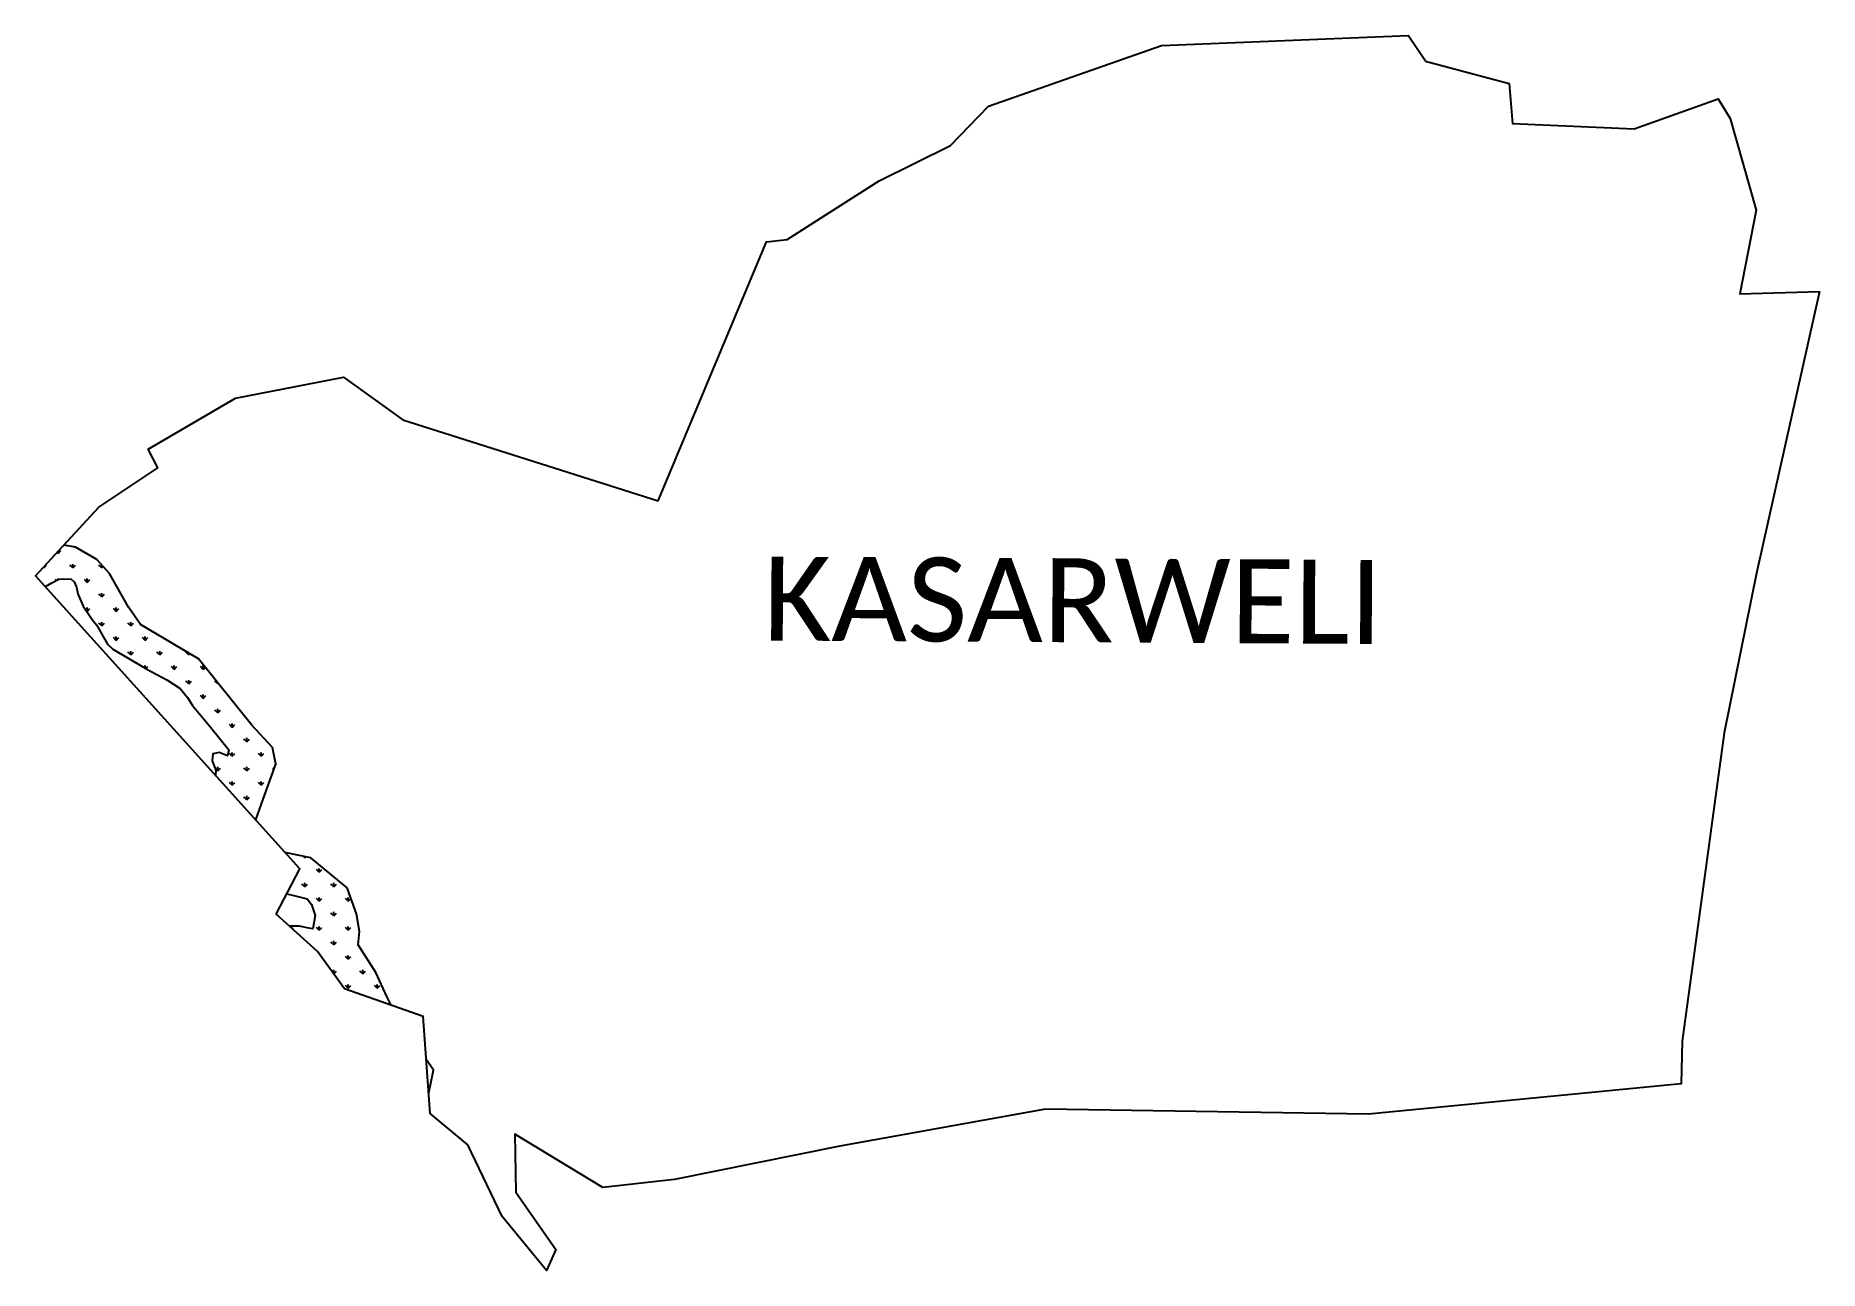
# Model space of a CAD drawing. Header units: metres. Extents: x 318268 to 320478, y 1884966 to 1886495.
import ezdxf

# ---------------------------------------------------------------- set-up
doc = ezdxf.new("R2010")
doc.units = ezdxf.units.M
for name, color, linetype in [('MANGROOVE BUFFER ZONE', 120, 'Continuous'), ('village', 3, 'Continuous'), ('VILLAGE NAME', 250, 'Continuous')]:
    doc.layers.add(name, color=color, linetype=linetype)
doc.styles.get("Standard").update_dxf_attribs({"font": 'simplex.shx'})

msp = doc.modelspace()

# ---------------------------------------------------------------- hatches: boundary and pattern name
at = {"layer": 'MANGROOVE BUFFER ZONE'}
h = msp.add_hatch(dxfattribs=at)
h.set_pattern_fill('GRASS', color=256)
h.paths.add_polyline_path([(318359.8, 1885829), (318344.2, 1885846.2), (318317.7, 1885861.3), (318303.4, 1885864), (318268.3, 1885825.9), (318280.3, 1885812.6), (318288.2, 1885817.1), (318297.1, 1885821.7), (318303.1, 1885822.3), (318312.2, 1885821.7), (318316, 1885818.5), (318318.8, 1885811.9), (318320.6, 1885803.6), (318327, 1885788.6), (318338.3, 1885771.8), (318343.6, 1885765.2), (318357.2, 1885741.4), (318363.8, 1885735.3), (318388, 1885721), (318405.9, 1885710.4), (318430.7, 1885697.1), (318447.1, 1885686.3), (318456.2, 1885675.1), (318462.4, 1885665.2), (318485.1, 1885638.2), (318507.6, 1885610.3), (318506.1, 1885602.8), (318495.6, 1885607.3), (318487.8, 1885605.5), (318487, 1885596.9), (318491.5, 1885585.2), (318491.2, 1885578.6), (318540.9, 1885523.5), (318550.3, 1885549.3), (318565.7, 1885592.5), (318561.5, 1885613.2), (318535.8, 1885641.5), (318469.9, 1885723.1), (318398.3, 1885765.7), (318383.4, 1885787.3)])
h.paths.add_polyline_path([(318669.3, 1885385.3), (318665.9, 1885407.3), (318654.1, 1885439.6), (318609.3, 1885476.5), (318577.1, 1885483.2), (318595.5, 1885462.8), (318579.4, 1885431.8), (318589.8, 1885429.5), (318604.7, 1885425.9), (318609.9, 1885418.6), (318614.7, 1885405.1), (318611.8, 1885388.8), (318606.6, 1885389.4), (318594.5, 1885391.9), (318582.9, 1885391.8), (318617.5, 1885360.6), (318650.7, 1885314.5), (318708.8, 1885294), (318703.3, 1885304.9), (318689.5, 1885334.6), (318667.6, 1885369)])
h.paths.add_polyline_path([(318761.1, 1885213.6), (318752.3, 1885226.2), (318755.3, 1885185.6)])

# ---------------------------------------------------------------- linework, layer by layer
at = {"color": 3, "flags": 128}
msp.add_lwpolyline([(319989.6, 1886463.6), (319968.2, 1886495.2)], dxfattribs=at)
at = {"layer": 'MANGROOVE BUFFER ZONE', "flags": 128}
for points in [[(318540.9, 1885523.5), (318550.3, 1885549.3), (318565.7, 1885592.5), (318561.5, 1885613.2), (318535.8, 1885641.5), (318469.9, 1885723.1), (318398.3, 1885765.7), (318383.4, 1885787.3), (318359.8, 1885829), (318344.2, 1885846.2), (318317.7, 1885861.3), (318303.4, 1885864)], [(318280.3, 1885812.6), (318288.2, 1885817.1), (318297.1, 1885821.7), (318303.1, 1885822.3), (318312.2, 1885821.7), (318316, 1885818.5), (318318.8, 1885811.9), (318320.6, 1885803.6), (318327, 1885788.6), (318338.3, 1885771.8), (318343.6, 1885765.2), (318357.2, 1885741.4), (318363.8, 1885735.3), (318388, 1885721), (318405.9, 1885710.4), (318430.7, 1885697.1), (318447.1, 1885686.3), (318456.2, 1885675.1), (318462.4, 1885665.2), (318485.1, 1885638.2), (318507.6, 1885610.3), (318506.1, 1885602.8), (318495.6, 1885607.3), (318487.8, 1885605.5), (318487, 1885596.9), (318491.5, 1885585.2), (318491.2, 1885578.6)], [(318708.8, 1885294), (318703.3, 1885304.9), (318689.5, 1885334.6), (318667.6, 1885369), (318669.3, 1885385.3), (318665.9, 1885407.3), (318654.1, 1885439.6), (318609.3, 1885476.5), (318577.1, 1885483.2)], [(318579.4, 1885431.8), (318589.8, 1885429.5), (318604.7, 1885425.9), (318609.9, 1885418.6), (318614.7, 1885405.1), (318611.8, 1885388.8), (318606.6, 1885389.4), (318594.5, 1885391.9), (318582.9, 1885391.8)], [(318755.3, 1885185.6), (318761.1, 1885213.6), (318752.3, 1885226.2)]]:
    msp.add_lwpolyline(points, dxfattribs=at)
at = {"layer": 'village', "color": 3}
for points in [[(320477.6, 1886178.1, 0), (320399.6, 1885829.2, 0), (320359.9, 1885631.5, 0), (320307.6, 1885249.4, 0), (320306.3, 1885196.6, 0), (319919, 1885158.9, 0), (319518.9, 1885165.1, 0), (319264.2, 1885119.4, 0), (319059.6, 1885078, 0), (318970.7, 1885068.3, 0), (318862, 1885134.3, 0), (318863.1, 1885062.3, 0), (318912.5, 1884991.5, 0), (318901, 1884965.5, 0), (318846.3, 1885032.1, 0), (318803.5, 1885121.2, 0), (318757.1, 1885159.9, 0), (318748.4, 1885280, 0), (318650.7, 1885314.5, 0), (318617.5, 1885360.6, 0), (318566.4, 1885406.7, 0), (318595.5, 1885462.8, 0), (318268.3, 1885825.9, 0), (318346.7, 1885911, 0), (318419.7, 1885959.7, 0), (318407.5, 1885982.9, 0), (318515.7, 1886046.1, 0), (318649.5, 1886072, 0), (318723.2, 1886019.2, 0), (319039.4, 1885918.8, 0), (319173.4, 1886239.7, 0), (319199.1, 1886242.6, 0), (319313.2, 1886315.3, 0), (319401.5, 1886359, 0), (319448.5, 1886408, 0), (319662.7, 1886482.9, 0), (319968.2, 1886495.2, 0)], [(319989.6, 1886463.6, 0), (320093.6, 1886435.8, 0), (320097.7, 1886386.4, 0), (320248.4, 1886379.8, 0), (320352.2, 1886417, 0), (320367.3, 1886392.5, 0), (320399.2, 1886279, 0), (320379, 1886175.5, 0), (320477.6, 1886178.1, 0), (320477.6, 1886178.1, 0)]]:
    msp.add_polyline3d(points, dxfattribs=at)

# ---------------------------------------------------------------- texts
at = {"layer": 'VILLAGE NAME', "insert": (319170, 1885849.9), "char_height": 104.042, "attachment_point": 1, "rotation": 359.6762}
msp.add_mtext_dynamic_manual_height_columns('{\\fCalibri|b0|i0|c0|p34;KASARWELI}', width=1067.044, gutter_width=520.2, heights=[0], dxfattribs=at)

doc.saveas('drawing.dxf')
